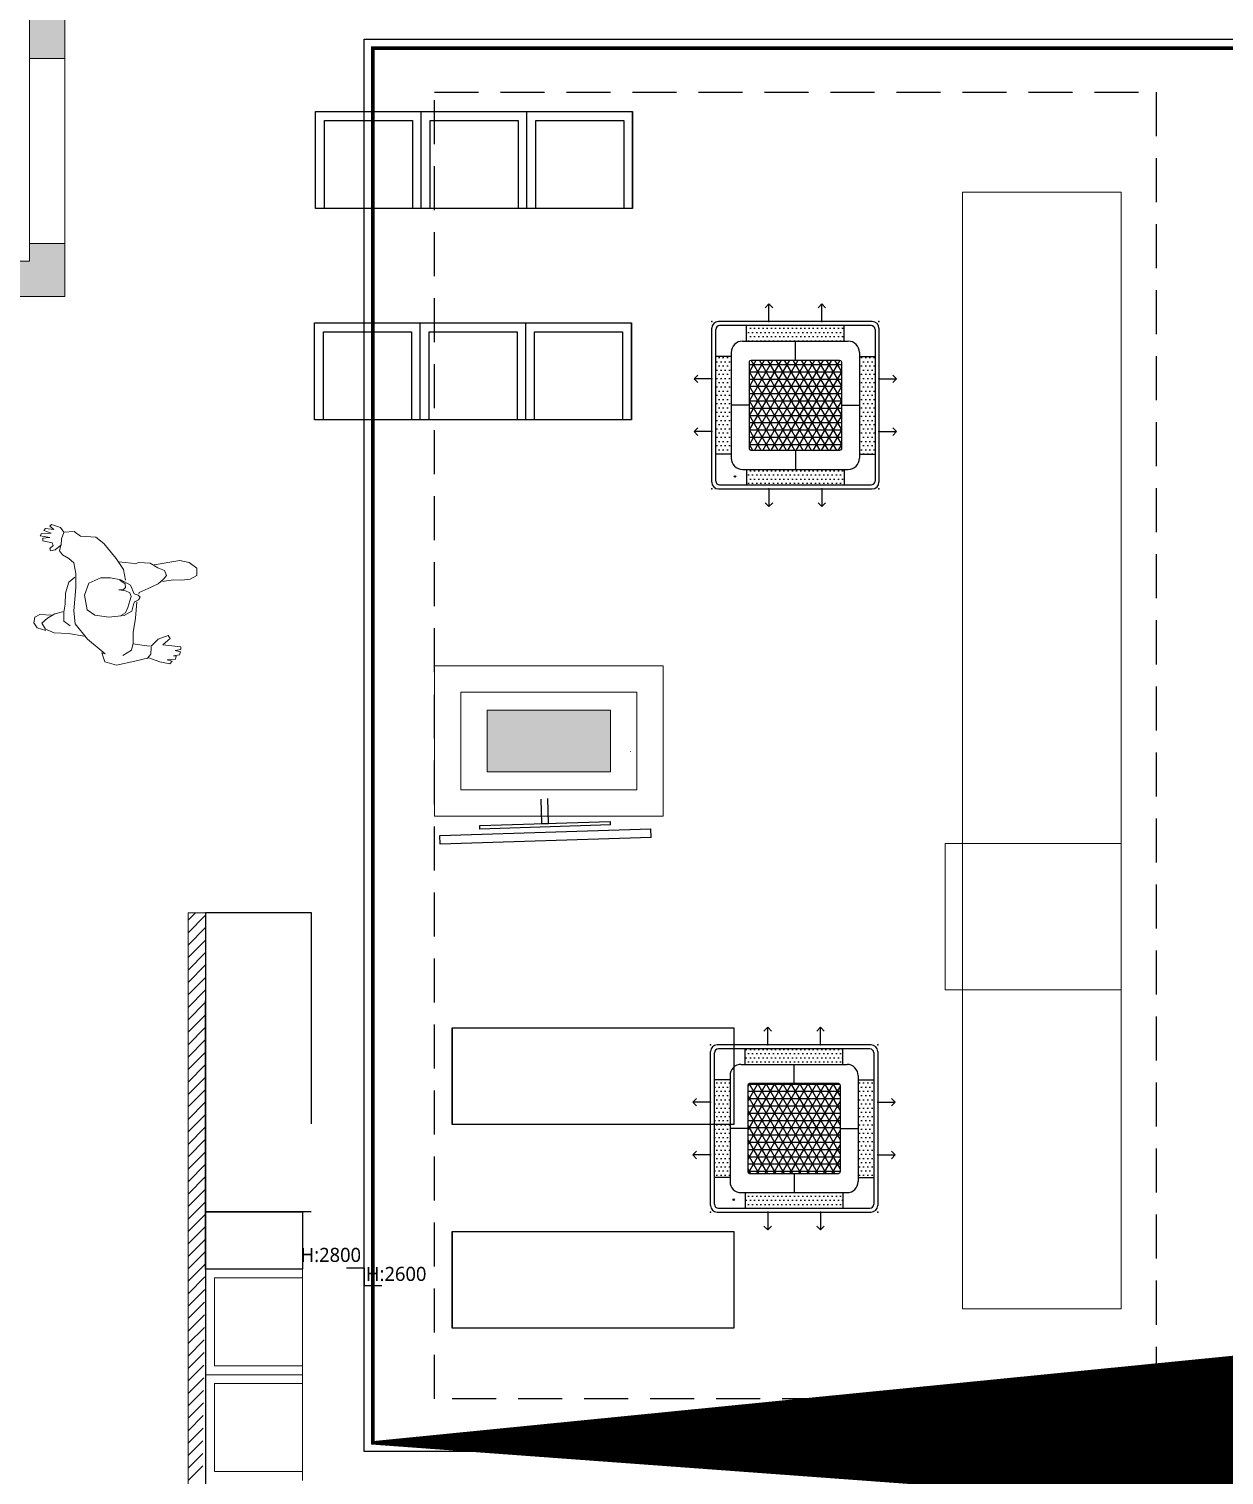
# Model space of a CAD drawing. Header units: metres. Extents: x 11578468 to 47831421, y -58341524 to -14256839.
# Drawn here: x 23835524 to 23842313, y -29064526 to -29056313 of the extents above; entities that cross this region are included whole.
import ezdxf

# ---------------------------------------------------------------- set-up
doc = ezdxf.new("R2010")
doc.units = ezdxf.units.M
doc.header["$LTSCALE"] = 50
doc.header["$MEASUREMENT"] = 0
doc.linetypes.add('DASHEDX2', pattern=[1.5, 1, -0.5])
doc.linetypes.add('DH-HID2', pattern=[1.2000000000000002, 0.8, -0.4])
doc.layers.get('0').update_dxf_attribs({"linetype": 'CONTINUOUS'})
for name, color, linetype in [('9.가구', 13, 'CONTINUOUS'), ('DVM_INDOOR', 7, 'CONTINUOUS'), ('DVM_UNIT_BP', 7, 'CONTINUOUS'), ('DVM_UNIT_DP', 4, 'CONTINUOUS'), ('DVM_UNIT_LP', 3, 'CONTINUOUS'), ('FU-FURM', 251, 'DH-HID2'), ('wall', 3, 'CONTINUOUS')]:
    doc.layers.add(name, color=color, linetype=linetype)
doc.layers.add('ha', color=8, linetype='CONTINUOUS', lineweight=5)
doc.layers.add('text', color=7, linetype='CONTINUOUS', lineweight=0)
doc.styles.add('맑은 고딕', font='malgun.ttf')

# ---------------------------------------------------------------- blocks, each defined once
blk = doc.blocks.new('gasdgd')
at = {"layer": 'ha'}
for p, q in [((23835727.69593415, -29052132.2717794), (23835727.69593415, -29056482.2717794)), ((23835527.69593415, -29052332.2717794), (23835527.69593415, -29056482.2717794)), ((23835527.69593415, -29056482.2717794), (23835727.69593415, -29056482.2717794)), ((23835727.69593415, -29056482.2717794), (23835527.69593415, -29056482.2717794)), ((23835527.69593415, -29056482.2717794), (23835527.69593415, -29057532.2717794)), ((23835727.69593415, -29057532.2717794), (23835727.69593415, -29056482.2717794)), ((23840827.69593415, -29057239.74102955), (23840827.69593415, -29063582.2717794)), ((23840827.69593415, -29057239.74102955), (23841727.69593415, -29057239.74102955)), ((23841727.69593415, -29057239.74102955), (23841727.69593416, -29063582.2717794)), ((23835527.69593415, -29057532.2717794), (23835527.69593415, -29057632.2717794)), ((23835527.69593415, -29057532.2717794), (23835727.69593415, -29057532.2717794)), ((23835527.69593415, -29057532.2717794), (23835727.69593415, -29057532.2717794)), ((23835727.69593415, -29057532.2717794), (23835727.69593415, -29057832.2717794)), ((23835527.69593415, -29057632.2717794), (23832727.69593415, -29057632.2717794)), ((23835727.69593415, -29057832.2717794), (23834477.69593415, -29057832.2717794)), ((23835594.55813088, -29059178.5540687), (23835587.67194066, -29059192.31468349)), ((23835649.64765266, -29059176.26063291), (23835594.55813088, -29059178.5540687)), ((23835617.51209829, -29059151.03283913), (23835608.33051132, -29059162.50001812)), ((23835608.33051132, -29059162.50001812), (23835649.64765266, -29059176.26063291)), ((23835665.71542985, -29059155.61971072), (23835617.51209829, -29059151.03283913)), ((23835651.9430494, -29059128.09848115), (23835642.76146244, -29059137.27222434)), ((23835642.76146244, -29059137.27222434), (23835665.71542985, -29059155.61971072)), ((23835702.44177771, -29059144.15253173), (23835651.9430494, -29059128.09848115)), ((23835723.10034838, -29059171.67376131), (23835702.44177771, -29059144.15253173)), ((23835709.32796577, -29059208.36873259), (23835723.10034814, -29059173.96719528)), ((23835780.48526691, -29059167.08688971), (23835723.10034838, -29059171.67376131)), ((23835817.21161477, -29059194.60811929), (23835780.48526691, -29059167.08688971)), ((23835587.67194066, -29059192.31468349), (23835642.76146244, -29059201.48842668)), ((23835642.76146244, -29059201.48842668), (23835603.73971785, -29059206.07529828)), ((23835603.73971785, -29059206.07529828), (23835603.73971785, -29059219.83591306)), ((23835603.73971785, -29059219.83591306), (23835656.53384289, -29059231.30309205)), ((23835661.12463637, -29059247.35714264), (23835642.76146244, -29059263.41119322)), ((23835642.76146244, -29059263.41119322), (23835647.35225593, -29059277.17180801)), ((23835647.35225593, -29059277.17180801), (23835672.60162008, -29059272.58493642)), ((23835656.53384289, -29059231.30309205), (23835661.12463637, -29059247.35714264)), ((23835672.60162008, -29059272.58493642), (23835704.73717445, -29059245.06370684)), ((23835704.73717445, -29059245.06370684), (23835697.85098423, -29059277.17180801)), ((23835707.03256824, -29059245.06370487), (23835709.32796577, -29059208.36873259)), ((23835904.43669092, -29059199.19499088), (23835817.21161477, -29059194.60811929)), ((23835950.34462574, -29059235.88996365), (23835904.43669092, -29059199.19499088)), ((23836019.20652797, -29059320.74708817), (23835950.34462574, -29059235.88996365)), ((23835697.85098423, -29059277.17180801), (23835713.91876141, -29059300.10616599)), ((23835713.91876141, -29059300.10616599), (23835750.64510927, -29059320.74708817)), ((23835750.64510927, -29059320.74708817), (23835778.18987016, -29059345.97488195)), ((23835778.18987016, -29059345.97488195), (23835789.66685387, -29059405.60421269)), ((23836060.52366931, -29059382.66985471), (23836019.20652797, -29059320.74708817)), ((23836106.43160413, -29059348.26831775), (23836035.27430516, -29059339.09457456)), ((23836127.0901748, -29059350.56175354), (23836106.43160413, -29059348.26831775)), ((23836147.74874547, -29059343.68144615), (23836127.0901748, -29059350.56175354)), ((23836212.01985422, -29059348.26831775), (23836147.74874547, -29059343.68144615)), ((23836255.63239229, -29059373.49611152), (23836212.01985422, -29059348.26831775)), ((23836234.97382162, -29059357.44206094), (23836381.87921305, -29059332.21426716)), ((23836381.87921305, -29059332.21426716), (23836434.6733381, -29059343.68144615)), ((23836434.6733381, -29059343.68144615), (23836478.28587618, -29059375.78954732)), ((23835785.07606038, -29059426.24513488), (23835750.64510927, -29059456.05980024)), ((23835789.66685387, -29059405.60421269), (23835789.66685387, -29059485.87446562)), ((23835931.98145181, -29059430.83200647), (23835863.8292379, -29059461.58842077)), ((23835987.0709736, -29059430.83200647), (23835931.98145181, -29059430.83200647)), ((23836046.75128886, -29059442.29918546), (23835987.0709736, -29059430.83200647)), ((23836072.00065302, -29059444.59262126), (23836060.52366931, -29059382.66985471)), ((23836294.65413689, -29059389.55016211), (23836255.63239229, -29059373.49611152)), ((23836257.92778903, -29059465.23354344), (23836287.76794667, -29059437.71231386)), ((23836287.76794667, -29059437.71231386), (23836306.1311206, -29059417.07139168)), ((23836306.1311206, -29059417.07139168), (23836294.65413689, -29059389.55016211)), ((23836439.26413158, -29059437.71231386), (23836393.35619676, -29059444.59262126)), ((23836478.28587618, -29059417.07139168), (23836439.26413158, -29059437.71231386)), ((23836478.28587618, -29059375.78954732), (23836478.28587618, -29059417.07139168)), ((23835732.28193535, -29059517.98256679), (23835729.9865386, -29059579.90533333)), ((23835750.64510927, -29059456.05980024), (23835732.28193535, -29059517.98256679)), ((23835789.66685387, -29059485.87446562), (23835778.18987016, -29059618.89374189)), ((23835863.8292379, -29059461.58842077), (23835839.25629514, -29059529.58269806)), ((23836060.52366931, -29059497.34164461), (23836033.79394092, -29059499.54644375)), ((23836033.79394092, -29059499.54644375), (23836072.00065302, -29059504.221952)), ((23836040.90190839, -29059444.41535166), (23836069.70525627, -29059465.23354344)), ((23836100.99805749, -29059471.37153219), (23836046.75128886, -29059442.29918546)), ((23836072.00065302, -29059485.87446562), (23836060.52366931, -29059497.34164461)), ((23836069.70525627, -29059465.23354344), (23836072.00065302, -29059485.87446562)), ((23836072.00065302, -29059504.221952), (23836097.25001717, -29059515.68913099)), ((23836097.25001717, -29059515.68913099), (23836104.13620739, -29059536.33005317)), ((23836122.46611438, -29059521.92683395), (23836100.99805749, -29059471.37153219)), ((23836147.56170722, -29059522.32482649), (23836150.04414221, -29059513.39569519)), ((23836150.04414221, -29059513.39569519), (23836200.54287051, -29059490.46133721)), ((23836200.54287051, -29059490.46133721), (23836257.92778903, -29059465.23354344)), ((23836342.85746846, -29059442.29918546), (23836283.17715318, -29059451.47292865)), ((23836393.35619676, -29059444.59262126), (23836342.85746846, -29059442.29918546)), ((23835729.9865386, -29059579.90533333), (23835723.10034838, -29059625.77404929)), ((23835839.25629514, -29059529.58269806), (23835855.49040411, -29059612.68927701)), ((23836085.77303346, -29059598.25281972), (23836072.00065302, -29059630.36092088)), ((23836097.25001717, -29059561.55784695), (23836085.77303346, -29059598.25281972)), ((23836104.13620739, -29059536.33005317), (23836097.25001717, -29059561.55784695)), ((23836109.43668919, -29059620.44485719), (23836118.61827616, -29059581.45644863)), ((23836118.61827616, -29059581.45644863), (23836123.95202489, -29059566.98675326)), ((23836143.9674411, -29059528.70742527), (23836122.46611438, -29059521.92683395)), ((23836123.95202489, -29059566.98675326), (23836146.97252328, -29059556.22865485)), ((23836129.38557154, -29059660.17558626), (23836137.47813816, -29059567.19057458)), ((23836155.47768886, -29059540.91692477), (23836143.9674411, -29059528.70742527)), ((23836146.97252328, -29059556.22865485), (23836155.47768886, -29059540.91692477)), ((23835557.83178302, -29059653.29527887), (23835550.94559281, -29059685.40338004)), ((23835585.37654392, -29059639.53466408), (23835557.83178302, -29059653.29527887)), ((23835651.9430494, -29059641.82809988), (23835585.37654392, -29059639.53466408)), ((23835628.989082, -29059660.17558626), (23835596.85352762, -29059687.69681583)), ((23835670.30622334, -29059634.94779248), (23835628.989082, -29059660.17558626)), ((23835723.10034838, -29059621.1871777), (23835670.30622334, -29059634.94779248)), ((23835723.10034838, -29059625.77404929), (23835723.10034838, -29059676.22963684)), ((23835723.10034838, -29059676.22963684), (23835757.53129949, -29059703.75086642)), ((23835778.18987016, -29059618.89374189), (23835787.37145712, -29059692.28368743)), ((23835855.49040411, -29059612.68927701), (23835899.10294219, -29059642.50394238)), ((23835899.10294219, -29059642.50394238), (23835977.88938663, -29059653.29527887)), ((23835977.88938663, -29059653.29527887), (23836065.11446279, -29059644.12153567)), ((23836072.00065302, -29059630.36092088), (23836046.75128886, -29059644.12153567)), ((23836065.11446279, -29059644.12153567), (23836109.43668919, -29059620.44485719)), ((23836115.61319109, -29059740.44583919), (23836129.38557154, -29059660.17558626)), ((23835550.94559281, -29059685.40338004), (23835571.60416346, -29059715.21804541)), ((23835571.60416346, -29059715.21804541), (23835619.80749503, -29059728.9786602)), ((23835596.85352762, -29059687.69681583), (23835617.51209829, -29059722.0983528)), ((23835617.51209829, -29059722.0983528), (23835668.01082659, -29059742.73927498)), ((23835668.01082659, -29059742.73927498), (23835748.34971253, -29059747.32614658)), ((23835748.34971253, -29059747.32614658), (23835837.87018543, -29059761.08676137)), ((23835787.37145712, -29059692.28368743), (23835856.23335936, -29059779.43424775)), ((23836115.61319109, -29059804.66204153), (23836115.61319109, -29059740.44583919)), ((23836315.31270756, -29059758.79332557), (23836257.92778903, -29059779.43424775)), ((23836326.78969127, -29059774.84737615), (23836315.31270756, -29059758.79332557)), ((23835856.23335936, -29059779.43424775), (23835957.23081596, -29059861.99793647)), ((23836106.43160516, -29059841.35701401), (23836058.22827119, -29059871.17167956)), ((23836115.61319245, -29059802.36860493), (23836106.43160516, -29059841.35701401)), ((23836193.65668029, -29059816.12922052), (23836115.61319109, -29059804.66204153)), ((23836218.90604444, -29059818.42265631), (23836193.65668029, -29059816.12922052)), ((23836216.61064685, -29059864.29137284), (23836218.90604439, -29059825.30296376)), ((23836257.92778903, -29059779.43424775), (23836218.90604444, -29059818.42265631)), ((23836285.47254993, -29059811.54234892), (23836299.24493038, -29059797.78173413)), ((23836386.47000654, -29059823.00952791), (23836285.47254993, -29059811.54234892)), ((23836299.24493038, -29059797.78173413), (23836326.78969127, -29059774.84737615)), ((23836354.33445216, -29059843.65045009), (23836386.47000654, -29059836.77014269)), ((23836384.1746098, -29059850.53075748), (23836354.33445216, -29059843.65045009)), ((23836386.47000654, -29059836.77014269), (23836386.47000654, -29059823.00952791)), ((23835938.86764203, -29059857.41106488), (23835954.93541922, -29059907.86665243)), ((23835957.23081596, -29059861.99793647), (23835938.86764203, -29059857.41106488)), ((23835954.93541922, -29059907.86665243), (23836021.50192471, -29059926.21413881)), ((23836021.50192471, -29059926.21413881), (23836124.79477806, -29059903.27978083)), ((23836124.79477806, -29059903.27978083), (23836205.13366399, -29059884.93229445)), ((23836198.24747515, -29059887.22572982), (23836216.61064685, -29059864.29137284)), ((23836205.13366399, -29059884.93229445), (23836267.109376, -29059907.86665243)), ((23836267.109376, -29059907.86665243), (23836324.49429453, -29059919.33383142)), ((23836308.42651734, -29059896.39947344), (23836356.6298489, -29059891.81260184)), ((23836338.26667497, -29059903.27978083), (23836308.42651734, -29059896.39947344)), ((23836324.49429453, -29059919.33383142), (23836338.26667497, -29059903.27978083)), ((23836345.1528652, -29059873.46511546), (23836379.58381631, -29059868.87824387)), ((23836361.22064239, -29059875.75855126), (23836345.1528652, -29059873.46511546)), ((23836356.6298489, -29059891.81260184), (23836361.22064239, -29059875.75855126)), ((23836379.58381631, -29059868.87824387), (23836384.1746098, -29059850.53075748)), ((23838827.69593415, -29060182.2717794), (23838127.69593415, -29060182.2717794)), ((23838127.69593415, -29060182.2717794), (23838127.69593415, -29060532.2717794)), ((23838127.69593415, -29060182.2717794), (23838827.69593415, -29060182.2717794)), ((23838127.69593415, -29060182.2717794), (23838127.69593415, -29060532.2717794)), ((23838827.69593415, -29060532.2717794), (23838827.69593415, -29060182.2717794)), ((23838827.69593415, -29060297.2717794), (23838827.69593415, -29060417.2717794)), ((23838941.60948158, -29060417.2717794), (23838942.19593415, -29060416.68532683)), ((23838127.69593415, -29060532.2717794), (23838827.69593415, -29060532.2717794)), ((23838127.69593415, -29060532.2717794), (23838827.69593415, -29060532.2717794)), ((23841727.69593415, -29060939.74102955), (23840728, -29060940)), ((23840728, -29060940), (23840728.21501084, -29061769.9999443)), ((23836427.69593414, -29061332.27178152), (23836527.69586964, -29061332.27178581)), ((23836428.1983153, -29061375.04802706), (23836470.97455991, -29061332.27178245)), ((23836428.19831531, -29061332.27178154), (23836428.19831529, -29065182.27178227)), ((23836428.1983153, -29061445.75870518), (23836527.69586786, -29061346.26115262)), ((23836527.6958679, -29061332.27178152), (23836527.69586328, -29062931.80758127)), ((23836527.69586964, -29062931.80758127), (23836527.69586964, -29061332.27178152)), ((23836527.69586964, -29061332.27178152), (23837127.69586967, -29061332.27178152)), ((23836528.1983153, -29061332.27178152), (23836528.19831529, -29065182.2717794)), ((23836428.1983153, -29061516.4693833), (23836527.69586766, -29061416.97183095)), ((23836428.1983153, -29061587.18006142), (23836527.69586745, -29061487.68250927)), ((23836428.1983153, -29061657.89073954), (23836527.69586725, -29061558.39318759)), ((23836428.1983153, -29061728.60141766), (23836527.69586705, -29061629.10386591)), ((23836428.1983153, -29061799.31209578), (23836527.69586684, -29061699.81454424)), ((23836428.1983153, -29061870.0227739), (23836527.69586664, -29061770.52522256)), ((23841727.69593415, -29061769.74102955), (23840728, -29061770)), ((23836428.1983153, -29061940.73345201), (23836527.69586643, -29061841.23590088)), ((23836428.1983153, -29062011.44413013), (23836527.69586623, -29061911.94657921)), ((23836428.1983153, -29062082.15480825), (23836527.69586602, -29061982.65725753)), ((23836428.1983153, -29062152.86548637), (23836527.69586582, -29062053.36793585)), ((23836428.1983153, -29062223.57616449), (23836527.69586561, -29062124.07861418)), ((23836428.1983153, -29062294.28684261), (23836527.69586541, -29062194.7892925)), ((23836428.1983153, -29062364.99752073), (23836527.6958652, -29062265.49997082)), ((23836428.1983153, -29062435.70819885), (23836527.695865, -29062336.21064915)), ((23836428.1983153, -29062506.41887697), (23836527.6958648, -29062406.92132747)), ((23836428.1983153, -29062577.12955509), (23836527.69586459, -29062477.63200579)), ((23836428.1983153, -29062647.8402332), (23836527.69586439, -29062548.34268412)), ((23836428.1983153, -29062718.55091132), (23836527.69586418, -29062619.05336244)), ((23836428.1983153, -29062789.26158944), (23836527.69586398, -29062689.76404076)), ((23836428.1983153, -29062859.97226756), (23836527.69586377, -29062760.47471908)), ((23836428.1983153, -29062930.68294568), (23836527.69586357, -29062831.18539741)), ((23836428.1983153, -29063001.3936238), (23836527.69586336, -29062901.89607573)), ((23836428.1983153, -29063072.10430192), (23836528.20714197, -29062972.09547525)), ((23836428.1983153, -29063142.81498004), (23836528.06493302, -29063042.94836232)), ((23836527.69586299, -29063031.80758127), (23836527.69585677, -29065182.2717794)), ((23836527.69586299, -29063356.22363551), (23836527.69586299, -29063031.80758127)), ((23836527.69586299, -29063031.80758127), (23837077.69586198, -29063031.80758127)), ((23837077.69586198, -29063031.80758127), (23837077.69586198, -29063356.22363551)), ((23836428.1983153, -29063213.52565816), (23836527.20809556, -29063114.51587789)), ((23836428.19831529, -29063284.23633628), (23836526.3512581, -29063186.08339347)), ((23836428.19831529, -29063354.9470144), (23836525.49442065, -29063257.65090904)), ((23836428.19831529, -29063425.65769251), (23836524.63758319, -29063329.21842461)), ((23836527.69586198, -29063956.22363551), (23836527.69586198, -29063356.22363551)), ((23836527.69586198, -29063356.22363551), (23837077.69586198, -29063356.22363551)), ((23837077.69586198, -29063356.22363551), (23836527.69586198, -29063356.22363551)), ((23837077.69586198, -29063356.22363551), (23836527.69586299, -29063356.22363551)), ((23837077.69586198, -29063356.22363551), (23837077.69586198, -29063956.22363551)), ((23836428.19831529, -29063496.36837063), (23836523.78074574, -29063400.78594019)), ((23836577.69586198, -29063906.22363551), (23836577.69586198, -29063406.22363551)), ((23836577.69586198, -29063406.22363551), (23837077.69586198, -29063406.22363551)), ((23837077.69586198, -29063406.22363551), (23837077.69586198, -29063906.22363551)), ((23836428.19831529, -29063567.07904875), (23836522.92390828, -29063472.35345576)), ((23836428.19831529, -29063637.78972687), (23836522.06707082, -29063543.92097134)), ((23836428.19831529, -29063708.50040499), (23836521.21023337, -29063615.48848691)), ((23841727.69593416, -29063582.27177941), (23840827.69593415, -29063582.2717794)), ((23836428.19831529, -29063779.21108311), (23836520.35339591, -29063687.05600249)), ((23836428.19831529, -29063849.92176123), (23836519.49655846, -29063758.62351806)), ((23836428.19831529, -29063920.63243935), (23836518.639721, -29063830.19103364)), ((23836428.19831529, -29063991.34311746), (23836517.78288355, -29063901.75854921)), ((23837077.69586198, -29063906.22363551), (23836577.69586198, -29063906.22363551)), ((23836428.19831529, -29064062.05379558), (23836516.92604609, -29063973.32606478)), ((23837077.69586198, -29063956.22363551), (23836527.69586198, -29063956.22363551)), ((23836527.69586198, -29064556.22363551), (23836527.69586198, -29063956.22363551)), ((23836577.69586198, -29064506.22363551), (23836577.69586198, -29064006.22363551)), ((23836577.69586198, -29064006.22363551), (23837077.69586198, -29064006.22363551)), ((23837077.69586198, -29063956.22363551), (23837077.69586198, -29064556.22363551)), ((23837077.69586198, -29064006.22363551), (23837077.69586198, -29064506.22363551)), ((23836428.19831529, -29064132.7644737), (23836516.06920863, -29064044.89358036)), ((23836428.19831529, -29064203.47515182), (23836515.21237118, -29064116.46109593)), ((23836428.19831529, -29064274.18582994), (23836514.35553372, -29064188.02861151)), ((23836428.19831529, -29064344.89650806), (23836513.49869627, -29064259.59612708)), ((23836428.19831529, -29064415.60718618), (23836512.64185881, -29064331.16364266)), ((23836428.19831529, -29064486.3178643), (23836511.78502136, -29064402.73115823)), ((23836428.19831529, -29064557.02854242), (23836510.9281839, -29064474.2986738)), ((23837077.69586198, -29064506.22363551), (23836577.69586198, -29064506.22363551))]:
    blk.add_line(p, q, dxfattribs=at)
for points in [[(23835527.69593415, -29052332.2717794), (23835527.69593415, -29052132.2717794), (23835727.69593415, -29056482.2717794)], [(23835727.69593415, -29056482.2717794), (23835527.69593415, -29052132.2717794), (23835727.69593415, -29052132.2717794)], [(23835527.69593415, -29056482.2717794), (23835527.69593415, -29052332.2717794), (23835727.69593415, -29056482.2717794)], [(23835527.69593415, -29057632.2717794), (23835527.69593415, -29057532.2717794), (23835727.69593415, -29057832.2717794)], [(23835727.69593415, -29057832.2717794), (23835527.69593415, -29057532.2717794), (23835727.69593415, -29057532.2717794)], [(23834477.69593415, -29057832.2717794), (23834477.69593415, -29057632.2717794), (23835527.69593415, -29057832.2717794)], [(23835527.69593415, -29057832.2717794), (23834477.69593415, -29057632.2717794), (23835527.69593415, -29057632.2717794)], [(23835527.69593415, -29057832.2717794), (23835527.69593415, -29057632.2717794), (23835727.69593415, -29057832.2717794)], [(23838127.69593415, -29060532.2717794), (23838127.69593415, -29060182.2717794), (23838827.69593415, -29060532.2717794)], [(23838827.69593415, -29060532.2717794), (23838127.69593415, -29060182.2717794), (23838827.69593415, -29060182.2717794)]]:
    blk.add_solid(points, dxfattribs=at)
blk = doc.blocks.new('DVM_DP_VEC')
at = {"layer": 'DVM_UNIT_DP', "color": 0}
blk.add_line((0, 0), (100, 0), dxfattribs=at)
blk.add_lwpolyline([(78.78679656440357, 21.21320343559637), (100, 0), (78.78679656440357, -21.21320343559637)], dxfattribs=at)
blk.add_point((0, 0), dxfattribs=at)
blk = doc.blocks.new('DVM_LP_VEC')
at = {"layer": 'DVM_UNIT_LP', "color": 0}
blk.add_line((0, 0), (100, 0), dxfattribs=at)
blk.add_lwpolyline([(78.78679656440357, 21.21320343559637), (100, 0), (78.78679656440357, -21.21320343559637)], dxfattribs=at)
blk.add_point((0, 0), dxfattribs=at)
blk = doc.blocks.new('DVM_ID_CST_WF4W_840X204X840_T')
at = {"layer": 'DVM_INDOOR'}
h = blk.add_hatch(dxfattribs=at)
h.set_pattern_fill('DOTS', color=0, scale=15)
h.set_pattern_definition([(0, (0, 0), (11.90625, 23.8125), [0, -23.8125])])
h.paths.add_polyline_path([(277.4875057097763, 451.6814269191617), (-277.3435554830898, 451.6814269191617), (-277.3435554830899, 363.3891185924401), (277.4875057097764, 363.3891185924401)])
h.paths.add_polyline_path([(-363.9913214610912, 276.7387997253788), (-452.2821236932634, 276.7387997253787), (-452.2821236932634, -278.0882596767043), (-363.9295776869899, -278.0882596767043)])
h.paths.add_polyline_path([(277.4834824804598, -364.7385785458554), (-277.3435554830899, -364.7385785458551), (-277.3435554830899, -453.030886872576), (277.4834824804598, -453.0308868725762)])
h.paths.add_polyline_path([(452.4260739199499, 276.7387997253787), (364.1981993359744, 276.7387997253787), (364.136378861799, -278.0882596767044), (452.4260739199499, -278.0882596767042)])
h = blk.add_hatch(dxfattribs=at)
h.set_pattern_fill('NET3', color=0, scale=13)
h.set_pattern_definition([(0, (0, 0), (0, 41.275), []), (59.99999999999999, (0, 0), (-35.7451985412027, 20.6375), []), (120, (0, 0), (-35.7451985412027, -20.63749999999999), [])])
h.paths.add_polyline_path([(261.2765116632472, 246.0862577089958, 0.4142135623730951), (251.2765116632471, 256.0862577089958), (-251.1365846658946, 256.0862577089959, 0.4142135623730951), (-261.1365846658946, 246.0862577089959), (-261.1365846658946, -247.4357176624109, 0.4142135623730951), (-251.1365846658946, -257.4357176624109), (251.2765116632472, -257.435717662411, 0.4142135623730951), (261.2765116632472, -247.435717662411)])
at = {"layer": 'DVM_INDOOR', "color": 0}
for p, q in [((-474.9301533521289, -437.6748468274689), (-474.9301533521289, 436.3253868761433)), ((-452.2821236932635, -431.0308868725761), (-452.2821236932635, 429.6814269191618)), ((437.070080349481, 474.3253868761433), (-436.9301533521289, 474.3253868761433)), ((430.42607391995, 451.6814269191617), (-430.2821236932635, 451.6814269191617)), ((-277.3435554830899, 363.3891185924401), (-277.3435554830899, 451.6814269191616)), ((277.4875057097764, 363.3891185924401), (277.4875057097764, 451.6814269191616)), ((452.4260739199499, 429.6814269191615), (452.4260739199499, -431.0308868725761)), ((475.070080349481, 436.3253868761435), (475.070080349481, -437.6748468274689)), ((-300.3938862155579, 363.3891185924401), (300.6007672759707, 363.3891185924401)), ((0.06996349867620211, 256.0862577089958), (0.1034405297400554, 363.3891185924401)), ((-363.9913214610911, 276.7387997253788), (-452.2821236932635, 276.7387997253787)), ((-363.9938858217375, 299.782040884275), (-363.9270117510618, -301.1456562540202)), ((364.2007668811713, 299.7820320921216), (364.1338097374042, -301.1456650461736)), ((364.1981993359744, 276.7387997253787), (452.4260739199498, 276.7387997253787)), ((-261.1365846658946, -0.6747299767075106), (-363.9604483006401, -0.6861727016087036)), ((261.2765116632472, -0.6747299767075674), (364.1672878214898, -0.6861943717160437)), ((-363.9295776869899, -278.0882596767043), (-452.2821236932635, -278.0882596767043)), ((0.06996349867628737, -257.435717662411), (0.06996349867628737, -364.7385785458553)), ((364.136378861799, -278.0882596767043), (452.4260739199498, -278.0882596767042)), ((-300.3270121448822, -364.7385785458553), (300.5338101322037, -364.7385785458553)), ((-277.3435554830899, -364.7385785458553), (-277.3435554830899, -453.0308868725761)), ((277.4834824804598, -364.7385785458553), (277.4834824804598, -453.030886872576)), ((-436.9301533521287, -475.6748468274688), (437.070080349481, -475.6748468274688)), ((-430.2821236932634, -453.0308868725761), (430.4260739199499, -453.0308868725761))]:
    blk.add_line(p, q, dxfattribs=at)
blk.add_lwpolyline([(-251.1365846658946, 256.0862577089959), (251.276511663247, 256.0862577089958, -0.414213562373095), (261.2765116632472, 246.0862577089958), (261.2765116632472, -247.435717662411, -0.414213562373095), (251.2765116632472, -257.435717662411), (-251.1365846658946, -257.4357176624109, -0.414213562373095), (-261.1365846658946, -247.4357176624109), (-261.1365846658946, 246.0862577089959, -0.414213562373095)], format="xyb", close=True, dxfattribs=at)
blk.add_circle((-342.5198852014717, -404.9323154055801), 4.242817642283626, dxfattribs=at)
for centre, radius, start, end in [((-436.9301533521289, 436.3253868761433), 38, 90, 180), ((-430.2821236932635, 429.6814269191617), 22, 90, 180), ((430.4260739199499, 429.6814269191615), 22, 0, 90), ((437.070080349481, 436.3253868761433), 38, 0, 90), ((-300.3938862155579, 299.7891185924401), 63.6, 90, 180.0063761447692), ((300.6007672759707, 299.78911859244), 63.6, 359.9936159345816, 90), ((-300.3270121448822, -301.1385785458551), 63.6, 180.0063761447692, 270), ((300.5338101322037, -301.1385785458552), 63.6, 270, 359.9936159345816), ((-436.9301533521289, -437.6748468274688), 38, 180, 270), ((-430.2821236932635, -431.0308868725761), 22, 180, 270), ((430.4260739199499, -431.0308868725761), 22, 270, 0), ((437.070080349481, -437.6748468274688), 38, 270, 0)]:
    blk.add_arc(centre, radius, start, end, dxfattribs=at)
at = {"layer": 'DVM_UNIT_BP'}
for p in [(-474.9301533521289, 474.3253868761433), (475.070080349481, 474.3253868761433), (-474.9301533521289, -475.6748468274689), (475.070080349481, -475.6748468274688)]:
    blk.add_point(p, dxfattribs=at)
at = {"layer": 'DVM_UNIT_DP'}
for p, rotation in [((-150.0700703541743, 474.3253868761433), 90), ((-474.9301533521289, -150.5526935809331), 180), ((149.9299296458255, -475.6748468274687), 270)]:
    blk.add_blockref('DVM_DP_VEC', p, dxfattribs=dict(at, rotation=rotation))
blk.add_blockref('DVM_DP_VEC', (475.0700803541758, 149.4473064190733), dxfattribs=at)
at = {"layer": 'DVM_UNIT_LP'}
for p, rotation in [((149.9299296458255, 474.3253868761433), 90), ((-474.9301533521289, 149.4473064190669), 180), ((-150.0700703541743, -475.6748468274686), 270)]:
    blk.add_blockref('DVM_LP_VEC', p, dxfattribs=dict(at, rotation=rotation))
blk.add_blockref('DVM_LP_VEC', (475.0700803541758, -150.5526935809268), dxfattribs=at)
blk = doc.blocks.new('gasdgds')
at = {"layer": '9.가구', "color": 13}
for p, q in [((23872819.55465918, -29061784.59487081, 7.061463124157832e-06), (23872906.09995253, -29060587.71980958, 7.061463124157832e-06)), ((23872954.9723613, -29060591.25374476, 7.061463124157832e-06), (23872868.42702862, -29061788.12880315, 7.061463124157832e-06)), ((23872906.09995253, -29060587.71980958, 7.061463124157832e-06), (23872954.9723613, -29060591.25374476, 7.061463124157832e-06)), ((23872914.84156901, -29061562.20802116, 7.079979287419828e-06), (23872968.40163573, -29060821.50195431, 7.079979287419828e-06)), ((23872988.34949108, -29060822.94435404, 7.079979287419828e-06), (23872934.7894243, -29061563.65042057, 7.079979287419828e-06)), ((23872968.40163573, -29060821.50195431, 7.079979287419828e-06), (23872988.34949108, -29060822.94435404, 7.079979287419828e-06)), ((23872963.01188416, -29061173.34942796), (23872960.12703883, -29061213.24524137)), ((23872960.12703883, -29061213.24524137), (23873100.73612112, -29061223.41265668)), ((23873100.73612111, -29061183.30824835), (23872963.01188416, -29061173.34942796)), ((23872914.84156901, -29061562.20802116, 7.079979287419828e-06), (23872934.7894229, -29061563.65044, 7.079979287419828e-06)), ((23872819.55465918, -29061784.59487081, 7.061463124157832e-06), (23872868.42702862, -29061788.12880315, 7.061463124157832e-06))]:
    blk.add_line(p, q, dxfattribs=at)
blk = doc.blocks.new('13')
at = {"layer": 'FU-FURM', "color": 8, "ltscale": 30}
for p, q in [((23838748.38827018, -29105335.84177324), (23838748.38827018, -29104785.84177324)), ((23838748.38827018, -29104785.84177324), (23839348.38827018, -29104785.84177324)), ((23838748.38827018, -29104785.84177324), (23838748.38827018, -29105335.84177324)), ((23838798.38827018, -29105285.84177324), (23838798.38827018, -29104785.84177324)), ((23838798.38827018, -29104785.84177324), (23839298.38827018, -29104785.84177324)), ((23839298.38827018, -29104785.84177324), (23839298.38827018, -29105285.84177324)), ((23839348.38827018, -29104785.84177324), (23839348.38827018, -29105335.84177324)), ((23839348.38827018, -29104785.84177324), (23839948.38827018, -29104785.84177324)), ((23839398.38827018, -29105285.84177324), (23839398.38827018, -29104785.84177324)), ((23839398.38827018, -29104785.84177324), (23839898.38827018, -29104785.84177324)), ((23839898.38827018, -29104785.84177324), (23839898.38827018, -29105285.84177324)), ((23839948.38827018, -29104785.84177324), (23839948.38827018, -29105335.84177324)), ((23839948.38827018, -29104785.84177324), (23840548.38827018, -29104785.84177324)), ((23839998.38827018, -29105285.84177324), (23839998.38827018, -29104785.84177324)), ((23839998.38827018, -29104785.84177324), (23840498.38827018, -29104785.84177324)), ((23840498.38827018, -29104785.84177324), (23840498.38827018, -29105285.84177324)), ((23840548.38827018, -29104785.84177324), (23840548.38827018, -29105335.84177324)), ((23839348.38827018, -29105335.84177324), (23838748.38827018, -29105335.84177324)), ((23839298.38827018, -29105285.84177324), (23838798.38827018, -29105285.84177324)), ((23839948.38827018, -29105335.84177324), (23839348.38827018, -29105335.84177324)), ((23839898.38827018, -29105285.84177324), (23839398.38827018, -29105285.84177324)), ((23840548.38827018, -29105335.84177324), (23839948.38827018, -29105335.84177324)), ((23840498.38827018, -29105285.84177324), (23839998.38827018, -29105285.84177324))]:
    blk.add_line(p, q, dxfattribs=at)

msp = doc.modelspace()

# ---------------------------------------------------------------- linework, layer by layer
at = {"linetype": 'DASHEDX2', "ltscale": 5}
for p, q in [((23837827.69585676, -29064092.27177921), (23837827.69585676, -29056672.00000004)), ((23837827.69585676, -29056672.00000004), (23841927.69593415, -29056671.99999995)), ((23841927.69593415, -29056671.99999995), (23841927.69593446, -29064092.2717793)), ((23841927.69593446, -29064092.27177929), (23837827.69585677, -29064092.27177922))]:
    msp.add_line(p, q, dxfattribs=at)
for points in [[(23849277.69596847, -29056372.27177927), (23849277.69596847, -29064392.27177943), (23837427.69585676, -29064392.27177922), (23837427.69585676, -29056372.27177951), (23849277.69596847, -29056372.27177926)], [(23837327.69585676, -29063349), (23837427.69585676, -29063349), (23837427.69585676, -29063449), (23837527.69585676, -29063449)]]:
    msp.add_lwpolyline(points)
at = {"color": 10, "linetype": 'DASHEDX2', "ltscale": 5, "const_width": 20}
msp.add_lwpolyline([(23849227.69596847, -29056422.27177926), (23849227.69596846, -29064342.27177942), (23837477.69585676, -29064342.27177922), (23837477.69585676, -29056422.27177951)], close=True, dxfattribs=at)
at = {"layer": 'FU-FURM', "color": 8, "ltscale": 30}
for p, q in [((23838077.34565368, -29063142.31246844), (23838377.34565368, -29063142.31246844)), ((23838377.34565368, -29063142.31246844), (23838877.34565368, -29063142.31246844)), ((23838927.34565368, -29063142.31246844), (23839527.34565368, -29063142.31246844))]:
    msp.add_line(p, q, dxfattribs=at)
for points in [[(23837127.00000001, -29061332), (23837127.19341736, -29063031.80758127), (23836527.19341733, -29063031.80758127), (23836526.99999999, -29061332)], [(23837077.69586198, -29063356.22363551), (23836527.69586299, -29063356.22363551), (23836527.69586299, -29063031.80758127), (23837077.69586198, -29063031.80758127)]]:
    msp.add_lwpolyline(points, close=True, dxfattribs=at)
for points in [[(23837927.34565368, -29061985.29729228), (23837927.34565368, -29062535.29729228), (23837927.34565368, -29061985.29729228), (23838327.34565368, -29061985.29729228), (23838927.34565368, -29061985.29729228), (23839527.34565368, -29061985.29729228), (23839527.34565368, -29062535.29729228), (23838927.34565368, -29062535.29729228), (23838327.34565368, -29062535.29729228), (23837927.34565368, -29062535.29729228)], [(23839527.34565368, -29063142.31246844), (23839527.34565368, -29063692.31246844), (23838927.34565368, -29063692.31246844), (23838327.34565368, -29063692.31246844), (23837927.34565368, -29063692.31246844), (23837927.34565368, -29063142.31246844), (23837927.34565368, -29063692.31246844)], [(23837927.34565368, -29063142.31246844), (23838327.34565368, -29063142.31246844), (23838927.34565368, -29063142.31246844)]]:
    msp.add_lwpolyline(points, dxfattribs=at)
at = {"layer": 'ha'}
for points in [[(23839127.19593416, -29060532.27177941), (23839127.19593416, -29060784.65407365), (23837828.19593415, -29060784.65407365), (23837828.19593415, -29060532.27177941), (23837828.19593415, -29060182.27177941), (23837828.19593415, -29059929.88948516), (23839127.19593416, -29059929.88948516), (23839127.19593416, -29060182.27177941)], [(23838977.19593415, -29060532.27177941), (23838977.19593415, -29060634.65407365), (23837978.19593415, -29060634.65407365), (23837978.19593415, -29060532.27177941), (23837978.19593415, -29060182.27177941), (23837978.19593415, -29060079.88948516), (23838977.19593415, -29060079.88948516), (23838977.19593415, -29060182.27177941)]]:
    msp.add_lwpolyline(points, close=True, dxfattribs=at)

# ---------------------------------------------------------------- block references
at = {"layer": 'DVM_INDOOR', "color": 1}
msp.add_blockref('DVM_ID_CST_WF4W_840X204X840_T', (23839877.62593199, -29058449.8399541), dxfattribs=at)
at = {"layer": 'DVM_INDOOR', "color": 2}
msp.add_blockref('DVM_ID_CST_WF4W_840X204X840_T', (23839870.4003456, -29062557.43215351), dxfattribs=at)
at = {"layer": 'FU-FURM', "color": 8, "ltscale": 30}
msp.add_blockref('gasdgd', (0, 0), dxfattribs=at)
at = {"layer": 'wall', "rotation": 180}
for p in [(47677701.11649077, -58162118.53770742), (47677694.96566217, -58163318.91941492)]:
    msp.add_blockref('13', p, dxfattribs=at)
at = {"layer": 'wall', "ltscale": 10, "rotation": 95.98008779110057}
msp.add_blockref('gasdgds', (-2577438.664574808, -55831551.59988752), dxfattribs=at)

# ---------------------------------------------------------------- texts
at = {"layer": 'text', "style": '맑은 고딕'}
for s, p in [('H:2800', (23837067.0980359, -29063315.64130435)), ('H:2600', (23837438.40217391, -29063423.64130435))]:
    msp.add_text(s, height=80, dxfattribs=at).set_placement(p)

doc.saveas('drawing.dxf')
